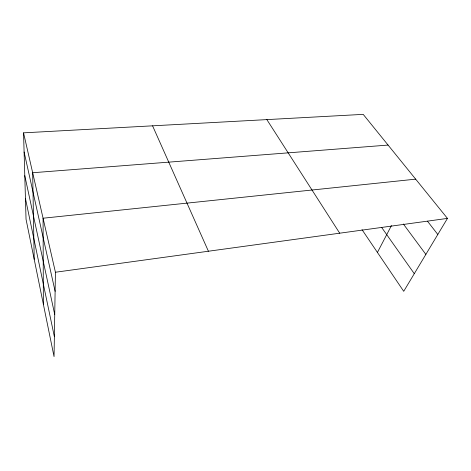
<?xml version="1.0" encoding="UTF-8"?>
<svg xmlns="http://www.w3.org/2000/svg" width="471" height="471" viewBox="0 0 471 471"><rect width="100%" height="100%" fill="white"/><g stroke="black" fill="none" stroke-linecap="round" stroke-linejoin="round"><path stroke-width="0.71" d="M23.55 132.846L55.425 272.244L54.047 356.635L26.04 219.274L23.55 132.846L363.206 114.365L447.45 218.397L403.712 291.313L362.034 229.671M377.424 252.438L391.448 225.568M55.425 272.244L447.45 218.397M415.669 179.151L43.073 218.22L43.361 304.237M388.075 145.074L32.67 172.739L34.206 259.315M427.48 221.199L437.806 234.476M403.347 223.984L425.861 254.393M381.634 227.428L414.286 273.68M266.851 119.605L339.697 233.198M152.575 125.822L208.412 251.231M24.103 151.998L55.113 291.325M24.786 175.648L54.73 314.581M25.44 198.474L54.371 336.724"/></g></svg>
